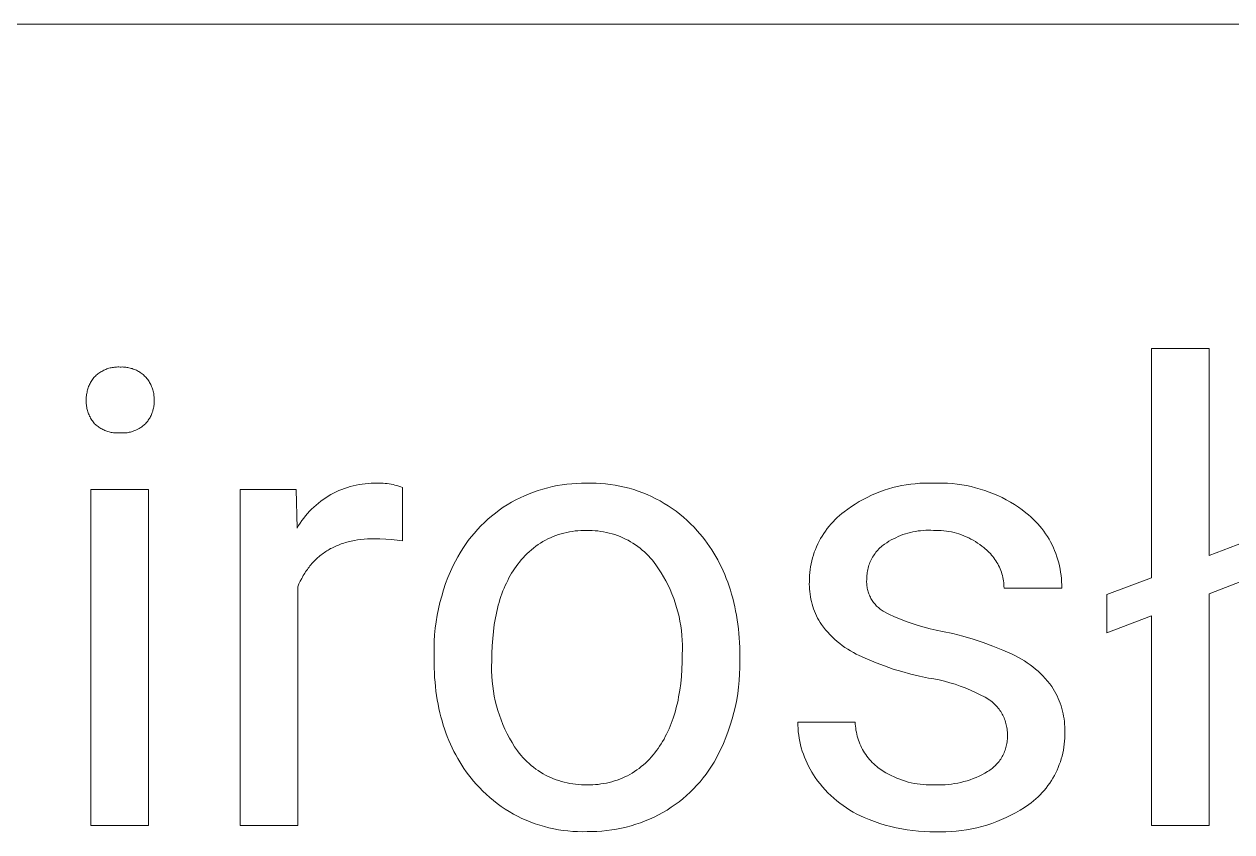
# Model space of a CAD drawing. Header units: millimetres. Extents: x -1421 to 3505, y -683 to 2759.
# Drawn here: x 2232.1 to 2356.7, y -215.5 to -132.1 of the extents above; entities that cross this region are included whole.
import ezdxf

# ---------------------------------------------------------------- set-up
doc = ezdxf.new("R2010")
doc.units = ezdxf.units.MM
doc.header["$MEASUREMENT"] = 0
doc.layers.add('Domyślny', color=7, linetype='Continuous', true_color=0x000000)

msp = doc.modelspace()

# ---------------------------------------------------------------- linework, layer by layer
at = {"layer": 'Domyślny', "color": 18, "lineweight": 15, "true_color": 0x000000}
for p, q in [((3500.45, -132.12), (1643.61, -132.12)), ((2348.39, -189.23), (2348.39, -165.58)), ((2348.39, -165.58), (2354.35, -165.58)), ((2354.35, -165.58), (2354.35, -186.95)), ((2239.59, -168.27), (2239.68, -168.19)), ((2239.68, -168.19), (2239.78, -168.12)), ((2239.78, -168.12), (2239.87, -168.06)), ((2239.87, -168.06), (2239.97, -168)), ((2239.97, -168), (2240.07, -167.94)), ((2240.07, -167.94), (2240.17, -167.88)), ((2240.17, -167.88), (2240.27, -167.83)), ((2240.27, -167.83), (2240.38, -167.78)), ((2240.38, -167.78), (2240.49, -167.74)), ((2240.49, -167.74), (2240.59, -167.69)), ((2240.59, -167.69), (2240.7, -167.66)), ((2240.7, -167.66), (2240.81, -167.62)), ((2240.81, -167.62), (2240.93, -167.59)), ((2240.93, -167.59), (2241.04, -167.57)), ((2241.04, -167.57), (2241.15, -167.54)), ((2241.15, -167.54), (2241.27, -167.53)), ((2241.27, -167.53), (2241.38, -167.51)), ((2241.38, -167.51), (2241.5, -167.5)), ((2241.5, -167.5), (2241.61, -167.5)), ((2241.61, -167.5), (2241.73, -167.49)), ((2241.73, -167.49), (2241.85, -167.49)), ((2241.85, -167.49), (2241.96, -167.5)), ((2241.96, -167.5), (2242.08, -167.5)), ((2242.08, -167.5), (2242.19, -167.49)), ((2242.19, -167.49), (2242.31, -167.5)), ((2242.31, -167.5), (2242.42, -167.5)), ((2242.42, -167.5), (2242.54, -167.51)), ((2242.54, -167.51), (2242.65, -167.53)), ((2242.65, -167.53), (2242.77, -167.55)), ((2242.77, -167.55), (2242.88, -167.57)), ((2242.88, -167.57), (2243, -167.6)), ((2243, -167.6), (2243.11, -167.63)), ((2243.11, -167.63), (2243.22, -167.66)), ((2243.22, -167.66), (2243.33, -167.7)), ((2243.33, -167.7), (2243.44, -167.74)), ((2243.44, -167.74), (2243.54, -167.78)), ((2243.54, -167.78), (2243.65, -167.83)), ((2243.65, -167.83), (2243.75, -167.88)), ((2243.75, -167.88), (2243.85, -167.94)), ((2243.85, -167.94), (2243.95, -168)), ((2243.95, -168), (2244.05, -168.06)), ((2244.05, -168.06), (2244.15, -168.13)), ((2244.15, -168.13), (2244.24, -168.19)), ((2244.24, -168.19), (2244.33, -168.27)), ((2238.72, -169.52), (2238.76, -169.41)), ((2238.76, -169.41), (2238.81, -169.3)), ((2238.81, -169.3), (2238.87, -169.19)), ((2238.87, -169.19), (2238.92, -169.09)), ((2238.92, -169.09), (2238.98, -168.99)), ((2238.98, -168.99), (2239.05, -168.88)), ((2239.05, -168.88), (2239.12, -168.78)), ((2239.12, -168.78), (2239.19, -168.69)), ((2239.19, -168.69), (2239.26, -168.59)), ((2239.26, -168.59), (2239.34, -168.5)), ((2239.34, -168.5), (2239.42, -168.42)), ((2239.42, -168.42), (2239.5, -168.34)), ((2239.5, -168.34), (2239.59, -168.27)), ((2244.33, -168.27), (2244.42, -168.34)), ((2244.42, -168.34), (2244.5, -168.42)), ((2244.5, -168.42), (2244.59, -168.5)), ((2244.59, -168.5), (2244.66, -168.59)), ((2244.66, -168.59), (2244.74, -168.69)), ((2244.74, -168.69), (2244.81, -168.78)), ((2244.81, -168.78), (2244.88, -168.88)), ((2244.88, -168.88), (2244.95, -168.98)), ((2244.95, -168.98), (2245.01, -169.08)), ((2245.01, -169.08), (2245.07, -169.19)), ((2245.07, -169.19), (2245.12, -169.3)), ((2245.12, -169.3), (2245.18, -169.41)), ((2245.18, -169.41), (2245.22, -169.52)), ((2238.47, -170.69), (2238.48, -170.57)), ((2238.47, -170.81), (2238.47, -170.69)), ((2238.48, -170.57), (2238.49, -170.45)), ((2238.49, -170.45), (2238.5, -170.33)), ((2238.5, -170.33), (2238.52, -170.21)), ((2238.52, -170.21), (2238.55, -170.09)), ((2238.55, -170.09), (2238.57, -169.98)), ((2238.57, -169.98), (2238.6, -169.86)), ((2238.6, -169.86), (2238.64, -169.75)), ((2238.64, -169.75), (2238.68, -169.63)), ((2238.68, -169.63), (2238.72, -169.52)), ((2245.22, -169.52), (2245.27, -169.63)), ((2245.27, -169.63), (2245.31, -169.74)), ((2245.31, -169.74), (2245.34, -169.86)), ((2245.34, -169.86), (2245.38, -169.97)), ((2245.38, -169.97), (2245.4, -170.09)), ((2245.4, -170.09), (2245.43, -170.21)), ((2245.43, -170.21), (2245.45, -170.33)), ((2245.45, -170.33), (2245.46, -170.45)), ((2245.46, -170.45), (2245.48, -170.57)), ((2245.48, -170.57), (2245.48, -170.69)), ((2245.48, -170.69), (2245.49, -170.81)), ((2238.47, -170.93), (2238.47, -170.81)), ((2238.47, -171.05), (2238.47, -170.93)), ((2238.47, -171.17), (2238.47, -171.05)), ((2238.47, -171.29), (2238.47, -171.17)), ((2238.49, -171.4), (2238.47, -171.29)), ((2238.5, -171.52), (2238.49, -171.4)), ((2238.52, -171.64), (2238.5, -171.52)), ((2238.54, -171.76), (2238.52, -171.64)), ((2238.57, -171.87), (2238.54, -171.76)), ((2238.6, -171.99), (2238.57, -171.87)), ((2245.36, -171.95), (2245.33, -172.06)), ((2245.39, -171.84), (2245.36, -171.95)), ((2245.42, -171.73), (2245.39, -171.84)), ((2245.44, -171.61), (2245.42, -171.73)), ((2245.46, -171.5), (2245.44, -171.61)), ((2245.47, -171.39), (2245.46, -171.5)), ((2245.48, -171.27), (2245.47, -171.39)), ((2245.49, -171.16), (2245.48, -171.27)), ((2245.49, -170.81), (2245.49, -170.93)), ((2245.49, -170.93), (2245.49, -171.04)), ((2245.49, -171.04), (2245.49, -171.16)), ((2238.63, -172.1), (2238.6, -171.99)), ((2238.67, -172.22), (2238.63, -172.1)), ((2238.71, -172.33), (2238.67, -172.22)), ((2238.76, -172.44), (2238.71, -172.33)), ((2238.81, -172.55), (2238.76, -172.44)), ((2238.86, -172.65), (2238.81, -172.55)), ((2238.92, -172.76), (2238.86, -172.65)), ((2238.98, -172.86), (2238.92, -172.76)), ((2239.05, -172.96), (2238.98, -172.86)), ((2239.11, -173.06), (2239.05, -172.96)), ((2239.19, -173.16), (2239.11, -173.06)), ((2239.26, -173.25), (2239.19, -173.16)), ((2244.74, -173.17), (2244.66, -173.25)), ((2244.81, -173.07), (2244.74, -173.17)), ((2244.87, -172.98), (2244.81, -173.07)), ((2244.94, -172.89), (2244.87, -172.98)), ((2245, -172.79), (2244.94, -172.89)), ((2245.06, -172.69), (2245, -172.79)), ((2245.11, -172.59), (2245.06, -172.69)), ((2245.16, -172.49), (2245.11, -172.59)), ((2245.21, -172.38), (2245.16, -172.49)), ((2245.25, -172.28), (2245.21, -172.38)), ((2245.29, -172.17), (2245.25, -172.28)), ((2245.33, -172.06), (2245.29, -172.17)), ((2239.34, -173.34), (2239.26, -173.25)), ((2239.42, -173.42), (2239.34, -173.34)), ((2239.51, -173.49), (2239.42, -173.42)), ((2239.6, -173.57), (2239.51, -173.49)), ((2239.69, -173.64), (2239.6, -173.57)), ((2239.78, -173.7), (2239.69, -173.64)), ((2239.88, -173.77), (2239.78, -173.7)), ((2239.98, -173.83), (2239.88, -173.77)), ((2240.08, -173.88), (2239.98, -173.83)), ((2240.18, -173.94), (2240.08, -173.88)), ((2240.28, -173.99), (2240.18, -173.94)), ((2240.39, -174.03), (2240.28, -173.99)), ((2240.49, -174.08), (2240.39, -174.03)), ((2240.6, -174.12), (2240.49, -174.08)), ((2240.71, -174.15), (2240.6, -174.12)), ((2240.82, -174.18), (2240.71, -174.15)), ((2240.93, -174.21), (2240.82, -174.18)), ((2241.05, -174.24), (2240.93, -174.21)), ((2241.16, -174.26), (2241.05, -174.24)), ((2241.27, -174.27), (2241.16, -174.26)), ((2241.39, -174.29), (2241.27, -174.27)), ((2241.5, -174.29), (2241.39, -174.29)), ((2241.62, -174.3), (2241.5, -174.29)), ((2241.73, -174.3), (2241.62, -174.3)), ((2241.85, -174.3), (2241.73, -174.3)), ((2241.96, -174.29), (2241.85, -174.3)), ((2242.08, -174.3), (2241.96, -174.29)), ((2242.2, -174.3), (2242.08, -174.3)), ((2242.32, -174.3), (2242.2, -174.3)), ((2242.44, -174.29), (2242.32, -174.3)), ((2242.56, -174.28), (2242.44, -174.29)), ((2242.68, -174.27), (2242.56, -174.28)), ((2242.8, -174.25), (2242.68, -174.27)), ((2242.91, -174.23), (2242.8, -174.25)), ((2243.03, -174.2), (2242.91, -174.23)), ((2243.15, -174.17), (2243.03, -174.2)), ((2243.26, -174.13), (2243.15, -174.17)), ((2243.37, -174.09), (2243.26, -174.13)), ((2243.49, -174.05), (2243.37, -174.09)), ((2243.6, -174), (2243.49, -174.05)), ((2243.71, -173.95), (2243.6, -174)), ((2243.81, -173.9), (2243.71, -173.95)), ((2243.92, -173.84), (2243.81, -173.9)), ((2244.02, -173.78), (2243.92, -173.84)), ((2244.12, -173.72), (2244.02, -173.78)), ((2244.22, -173.65), (2244.12, -173.72)), ((2244.31, -173.57), (2244.22, -173.65)), ((2244.41, -173.5), (2244.31, -173.57)), ((2244.5, -173.42), (2244.41, -173.5)), ((2244.59, -173.34), (2244.5, -173.42)), ((2244.66, -173.25), (2244.59, -173.34)), ((2238.96, -214.79), (2238.96, -180.13)), ((2238.96, -180.13), (2244.88, -180.13)), ((2244.88, -180.13), (2244.88, -214.79)), ((2254.37, -214.79), (2254.37, -180.13)), ((2254.37, -180.13), (2260.13, -180.13)), ((2260.13, -180.13), (2260.22, -184.13)), ((2263.45, -180.82), (2263.71, -180.66)), ((2263.71, -180.66), (2263.99, -180.52)), ((2263.99, -180.52), (2264.27, -180.38)), ((2264.27, -180.38), (2264.55, -180.25)), ((2264.55, -180.25), (2264.84, -180.13)), ((2264.84, -180.13), (2265.13, -180.02)), ((2265.13, -180.02), (2265.42, -179.92)), ((2265.42, -179.92), (2265.72, -179.83)), ((2265.72, -179.83), (2266.02, -179.75)), ((2266.02, -179.75), (2266.33, -179.68)), ((2266.33, -179.68), (2266.63, -179.62)), ((2266.63, -179.62), (2266.94, -179.57)), ((2266.94, -179.57), (2267.25, -179.54)), ((2267.25, -179.54), (2267.56, -179.51)), ((2267.56, -179.51), (2267.87, -179.49)), ((2267.87, -179.49), (2268.18, -179.49)), ((2268.18, -179.49), (2268.49, -179.49)), ((2268.49, -179.49), (2268.7, -179.48)), ((2268.7, -179.48), (2268.9, -179.48)), ((2268.9, -179.48), (2269.11, -179.49)), ((2269.11, -179.49), (2269.32, -179.5)), ((2269.32, -179.5), (2269.52, -179.52)), ((2269.52, -179.52), (2269.73, -179.55)), ((2269.73, -179.55), (2269.93, -179.58)), ((2269.93, -179.58), (2270.13, -179.63)), ((2270.13, -179.63), (2270.33, -179.67)), ((2270.33, -179.67), (2270.53, -179.73)), ((2270.53, -179.73), (2270.73, -179.79)), ((2270.73, -179.79), (2270.92, -179.86)), ((2270.92, -179.86), (2271.12, -179.93)), ((2271.12, -179.93), (2271.12, -185.44)), ((2283.71, -180.77), (2284.17, -180.57)), ((2284.17, -180.57), (2284.64, -180.39)), ((2284.64, -180.39), (2285.12, -180.23)), ((2285.12, -180.23), (2285.6, -180.08)), ((2285.6, -180.08), (2286.09, -179.95)), ((2286.09, -179.95), (2286.58, -179.83)), ((2286.58, -179.83), (2287.08, -179.73)), ((2287.08, -179.73), (2287.57, -179.65)), ((2287.57, -179.65), (2288.07, -179.59)), ((2288.07, -179.59), (2288.58, -179.54)), ((2288.58, -179.54), (2289.08, -179.5)), ((2289.08, -179.5), (2289.58, -179.49)), ((2289.58, -179.49), (2290.09, -179.49)), ((2290.09, -179.49), (2290.58, -179.48)), ((2290.58, -179.48), (2291.08, -179.49)), ((2291.08, -179.49), (2291.57, -179.51)), ((2291.57, -179.51), (2292.06, -179.55)), ((2292.06, -179.55), (2292.55, -179.61)), ((2292.55, -179.61), (2293.04, -179.68)), ((2293.04, -179.68), (2293.53, -179.77)), ((2293.53, -179.77), (2294.01, -179.88)), ((2294.01, -179.88), (2294.49, -180)), ((2294.49, -180), (2294.96, -180.14)), ((2294.96, -180.14), (2295.43, -180.3)), ((2295.43, -180.3), (2295.9, -180.47)), ((2295.9, -180.47), (2296.35, -180.66)), ((2296.35, -180.66), (2296.8, -180.86)), ((2319.49, -180.73), (2319.92, -180.55)), ((2319.92, -180.55), (2320.36, -180.37)), ((2320.36, -180.37), (2320.8, -180.21)), ((2320.8, -180.21), (2321.25, -180.07)), ((2321.25, -180.07), (2321.7, -179.94)), ((2321.7, -179.94), (2322.16, -179.83)), ((2322.16, -179.83), (2322.62, -179.73)), ((2322.62, -179.73), (2323.08, -179.65)), ((2323.08, -179.65), (2323.55, -179.58)), ((2323.55, -179.58), (2324.02, -179.53)), ((2324.02, -179.53), (2324.49, -179.49)), ((2324.49, -179.49), (2324.96, -179.48)), ((2324.96, -179.48), (2325.43, -179.47)), ((2325.43, -179.47), (2325.9, -179.48)), ((2325.9, -179.48), (2326.38, -179.47)), ((2326.38, -179.47), (2326.87, -179.47)), ((2326.87, -179.47), (2327.36, -179.49)), ((2327.36, -179.49), (2327.84, -179.52)), ((2327.84, -179.52), (2328.33, -179.58)), ((2328.33, -179.58), (2328.81, -179.64)), ((2328.81, -179.64), (2329.29, -179.73)), ((2329.29, -179.73), (2329.77, -179.83)), ((2329.77, -179.83), (2330.24, -179.95)), ((2330.24, -179.95), (2330.71, -180.08)), ((2330.71, -180.08), (2331.18, -180.23)), ((2331.18, -180.23), (2331.63, -180.39)), ((2331.63, -180.39), (2332.09, -180.57)), ((2332.09, -180.57), (2332.53, -180.76)), ((2261.73, -182.16), (2261.96, -181.94)), ((2261.96, -181.94), (2262.19, -181.74)), ((2262.19, -181.74), (2262.43, -181.54)), ((2262.43, -181.54), (2262.67, -181.34)), ((2262.67, -181.34), (2262.92, -181.16)), ((2262.92, -181.16), (2263.18, -180.99)), ((2263.18, -180.99), (2263.45, -180.82)), ((2281.5, -181.97), (2281.92, -181.7)), ((2281.92, -181.7), (2282.35, -181.45)), ((2282.35, -181.45), (2282.8, -181.21)), ((2282.8, -181.21), (2283.25, -180.98)), ((2283.25, -180.98), (2283.71, -180.77)), ((2296.8, -180.86), (2297.25, -181.08)), ((2297.25, -181.08), (2297.68, -181.31)), ((2297.68, -181.31), (2298.11, -181.56)), ((2298.11, -181.56), (2298.53, -181.82)), ((2298.53, -181.82), (2298.94, -182.1)), ((2317.05, -182.15), (2317.44, -181.88)), ((2317.44, -181.88), (2317.83, -181.63)), ((2317.83, -181.63), (2318.24, -181.38)), ((2318.24, -181.38), (2318.65, -181.15)), ((2318.65, -181.15), (2319.06, -180.94)), ((2319.06, -180.94), (2319.49, -180.73)), ((2332.53, -180.76), (2332.97, -180.97)), ((2332.97, -180.97), (2333.41, -181.2)), ((2333.41, -181.2), (2333.83, -181.44)), ((2333.83, -181.44), (2334.25, -181.69)), ((2334.25, -181.69), (2334.66, -181.96)), ((2260.73, -183.34), (2260.91, -183.09)), ((2260.91, -183.09), (2261.11, -182.85)), ((2261.11, -182.85), (2261.31, -182.61)), ((2261.31, -182.61), (2261.52, -182.38)), ((2261.52, -182.38), (2261.73, -182.16)), ((2279.92, -183.2), (2280.3, -182.87)), ((2280.3, -182.87), (2280.69, -182.56)), ((2280.69, -182.56), (2281.09, -182.26)), ((2281.09, -182.26), (2281.5, -181.97)), ((2298.94, -182.1), (2299.34, -182.38)), ((2299.34, -182.38), (2299.73, -182.69)), ((2299.73, -182.69), (2300.11, -183)), ((2300.11, -183), (2300.48, -183.33)), ((2315.74, -183.24), (2315.97, -183.03)), ((2315.97, -183.03), (2316.2, -182.82)), ((2316.2, -182.82), (2316.43, -182.62)), ((2316.43, -182.62), (2316.68, -182.44)), ((2316.68, -182.44), (2317.05, -182.15)), ((2334.66, -181.96), (2335.05, -182.24)), ((2335.05, -182.24), (2335.44, -182.53)), ((2335.44, -182.53), (2335.7, -182.74)), ((2335.7, -182.74), (2335.95, -182.96)), ((2335.95, -182.96), (2336.19, -183.18)), ((2336.19, -183.18), (2336.42, -183.42)), ((2260.22, -184.13), (2260.38, -183.86)), ((2260.38, -183.86), (2260.55, -183.6)), ((2260.55, -183.6), (2260.73, -183.34)), ((2278.52, -184.62), (2278.85, -184.25)), ((2278.85, -184.25), (2279.19, -183.89)), ((2279.19, -183.89), (2279.55, -183.54)), ((2279.55, -183.54), (2279.92, -183.2)), ((2288.92, -184.41), (2288.62, -184.45)), ((2289.21, -184.38), (2288.92, -184.41)), ((2289.5, -184.36), (2289.21, -184.38)), ((2289.79, -184.36), (2289.5, -184.36)), ((2290.09, -184.36), (2289.79, -184.36)), ((2290.38, -184.36), (2290.09, -184.36)), ((2290.68, -184.36), (2290.38, -184.36)), ((2290.98, -184.38), (2290.68, -184.36)), ((2291.27, -184.41), (2290.98, -184.38)), ((2291.57, -184.45), (2291.27, -184.41)), ((2300.48, -183.33), (2300.84, -183.67)), ((2300.84, -183.67), (2301.19, -184.03)), ((2301.19, -184.03), (2301.52, -184.39)), ((2301.52, -184.39), (2301.79, -184.7)), ((2314.57, -184.67), (2314.74, -184.42)), ((2314.74, -184.42), (2314.93, -184.17)), ((2314.93, -184.17), (2315.12, -183.93)), ((2315.12, -183.93), (2315.32, -183.69)), ((2315.32, -183.69), (2315.53, -183.46)), ((2315.53, -183.46), (2315.74, -183.24)), ((2324.3, -184.41), (2324.03, -184.46)), ((2324.56, -184.38), (2324.3, -184.41)), ((2324.83, -184.36), (2324.56, -184.38)), ((2325.1, -184.34), (2324.83, -184.36)), ((2325.36, -184.34), (2325.1, -184.34)), ((2325.63, -184.34), (2325.36, -184.34)), ((2325.9, -184.35), (2325.63, -184.34)), ((2326.16, -184.35), (2325.9, -184.35)), ((2326.43, -184.35), (2326.16, -184.35)), ((2326.7, -184.37), (2326.43, -184.35)), ((2326.97, -184.39), (2326.7, -184.37)), ((2327.23, -184.42), (2326.97, -184.39)), ((2327.49, -184.46), (2327.23, -184.42)), ((2336.42, -183.42), (2336.65, -183.66)), ((2336.65, -183.66), (2336.87, -183.91)), ((2336.87, -183.91), (2337.08, -184.16)), ((2337.08, -184.16), (2337.27, -184.43)), ((2337.27, -184.43), (2337.47, -184.7)), ((2265.06, -185.65), (2264.92, -185.7)), ((2265.21, -185.61), (2265.06, -185.65)), ((2265.36, -185.56), (2265.21, -185.61)), ((2265.51, -185.52), (2265.36, -185.56)), ((2265.67, -185.49), (2265.51, -185.52)), ((2265.82, -185.45), (2265.67, -185.49)), ((2266.14, -185.39), (2265.82, -185.45)), ((2266.47, -185.34), (2266.14, -185.39)), ((2266.8, -185.29), (2266.47, -185.34)), ((2267.14, -185.26), (2266.8, -185.29)), ((2267.48, -185.23), (2267.14, -185.26)), ((2267.84, -185.22), (2267.48, -185.23)), ((2268.2, -185.21), (2267.84, -185.22)), ((2268.78, -185.22), (2268.2, -185.21)), ((2269.37, -185.25), (2268.78, -185.22)), ((2269.95, -185.29), (2269.37, -185.25)), ((2270.54, -185.36), (2269.95, -185.29)), ((2271.12, -185.44), (2270.54, -185.36)), ((2277.6, -185.81), (2277.89, -185.4)), ((2277.89, -185.4), (2278.2, -185.01)), ((2278.2, -185.01), (2278.52, -184.62)), ((2285.35, -185.66), (2285.1, -185.82)), ((2285.6, -185.51), (2285.35, -185.66)), ((2285.85, -185.37), (2285.6, -185.51)), ((2286.11, -185.23), (2285.85, -185.37)), ((2286.38, -185.11), (2286.11, -185.23)), ((2286.65, -184.99), (2286.38, -185.11)), ((2286.92, -184.88), (2286.65, -184.99)), ((2287.2, -184.79), (2286.92, -184.88)), ((2287.48, -184.7), (2287.2, -184.79)), ((2287.76, -184.62), (2287.48, -184.7)), ((2288.05, -184.55), (2287.76, -184.62)), ((2288.34, -184.5), (2288.05, -184.55)), ((2288.62, -184.45), (2288.34, -184.5)), ((2291.86, -184.49), (2291.57, -184.45)), ((2292.15, -184.55), (2291.86, -184.49)), ((2292.44, -184.62), (2292.15, -184.55)), ((2292.73, -184.7), (2292.44, -184.62)), ((2293.01, -184.79), (2292.73, -184.7)), ((2293.29, -184.89), (2293.01, -184.79)), ((2293.57, -184.99), (2293.29, -184.89)), ((2293.84, -185.11), (2293.57, -184.99)), ((2294.11, -185.24), (2293.84, -185.11)), ((2294.38, -185.37), (2294.11, -185.24)), ((2294.64, -185.52), (2294.38, -185.37)), ((2294.89, -185.67), (2294.64, -185.52)), ((2295.14, -185.84), (2294.89, -185.67)), ((2301.79, -184.7), (2302.05, -185.02)), ((2302.05, -185.02), (2302.3, -185.34)), ((2302.3, -185.34), (2302.55, -185.67)), ((2302.55, -185.67), (2302.78, -186)), ((2313.96, -185.75), (2314.1, -185.47)), ((2314.1, -185.47), (2314.24, -185.2)), ((2314.24, -185.2), (2314.4, -184.93)), ((2314.4, -184.93), (2314.57, -184.67)), ((2321.07, -185.62), (2320.84, -185.76)), ((2321.29, -185.47), (2321.07, -185.62)), ((2321.52, -185.34), (2321.29, -185.47)), ((2321.76, -185.22), (2321.52, -185.34)), ((2322, -185.1), (2321.76, -185.22)), ((2322.24, -184.99), (2322, -185.1)), ((2322.49, -184.89), (2322.24, -184.99)), ((2322.74, -184.79), (2322.49, -184.89)), ((2323, -184.71), (2322.74, -184.79)), ((2323.25, -184.63), (2323, -184.71)), ((2323.51, -184.56), (2323.25, -184.63)), ((2323.77, -184.51), (2323.51, -184.56)), ((2324.03, -184.46), (2323.77, -184.51)), ((2327.76, -184.51), (2327.49, -184.46)), ((2328.02, -184.57), (2327.76, -184.51)), ((2328.28, -184.64), (2328.02, -184.57)), ((2328.53, -184.72), (2328.28, -184.64)), ((2328.79, -184.81), (2328.53, -184.72)), ((2329.04, -184.9), (2328.79, -184.81)), ((2329.28, -185), (2329.04, -184.9)), ((2329.53, -185.12), (2329.28, -185)), ((2329.76, -185.24), (2329.53, -185.12)), ((2330, -185.37), (2329.76, -185.24)), ((2330.23, -185.5), (2330, -185.37)), ((2330.45, -185.65), (2330.23, -185.5)), ((2330.67, -185.8), (2330.45, -185.65)), ((2337.47, -184.7), (2337.65, -184.97)), ((2337.65, -184.97), (2337.82, -185.26)), ((2337.82, -185.26), (2337.98, -185.54)), ((2337.98, -185.54), (2338.13, -185.84)), ((2354.35, -186.95), (2359.42, -185)), ((2262.71, -186.87), (2262.59, -186.97)), ((2262.82, -186.79), (2262.71, -186.87)), ((2262.94, -186.7), (2262.82, -186.79)), ((2263.06, -186.62), (2262.94, -186.7)), ((2263.18, -186.54), (2263.06, -186.62)), ((2263.3, -186.46), (2263.18, -186.54)), ((2263.43, -186.38), (2263.3, -186.46)), ((2263.55, -186.31), (2263.43, -186.38)), ((2263.68, -186.23), (2263.55, -186.31)), ((2263.81, -186.17), (2263.68, -186.23)), ((2263.94, -186.1), (2263.81, -186.17)), ((2264.08, -186.03), (2263.94, -186.1)), ((2264.21, -185.97), (2264.08, -186.03)), ((2264.35, -185.91), (2264.21, -185.97)), ((2264.49, -185.86), (2264.35, -185.91)), ((2264.63, -185.8), (2264.49, -185.86)), ((2264.77, -185.75), (2264.63, -185.8)), ((2264.92, -185.7), (2264.77, -185.75)), ((2276.8, -187.08), (2277.05, -186.65)), ((2277.05, -186.65), (2277.32, -186.22)), ((2277.32, -186.22), (2277.6, -185.81)), ((2283.96, -186.75), (2283.76, -186.95)), ((2284.18, -186.55), (2283.96, -186.75)), ((2284.4, -186.35), (2284.18, -186.55)), ((2284.63, -186.17), (2284.4, -186.35)), ((2284.86, -185.99), (2284.63, -186.17)), ((2285.1, -185.82), (2284.86, -185.99)), ((2295.38, -186.01), (2295.14, -185.84)), ((2295.62, -186.19), (2295.38, -186.01)), ((2295.85, -186.38), (2295.62, -186.19)), ((2296.07, -186.57), (2295.85, -186.38)), ((2296.29, -186.78), (2296.07, -186.57)), ((2296.5, -186.99), (2296.29, -186.78)), ((2302.78, -186), (2303.01, -186.34)), ((2303.01, -186.34), (2303.23, -186.69)), ((2303.23, -186.69), (2303.44, -187.04)), ((2313.42, -187.19), (2313.51, -186.9)), ((2313.51, -186.9), (2313.6, -186.6)), ((2313.6, -186.6), (2313.71, -186.31)), ((2313.71, -186.31), (2313.83, -186.03)), ((2313.83, -186.03), (2313.96, -185.75)), ((2319.78, -186.86), (2319.7, -186.98)), ((2319.87, -186.73), (2319.78, -186.86)), ((2319.96, -186.61), (2319.87, -186.73)), ((2320.06, -186.49), (2319.96, -186.61)), ((2320.16, -186.38), (2320.06, -186.49)), ((2320.27, -186.26), (2320.16, -186.38)), ((2320.37, -186.16), (2320.27, -186.26)), ((2320.49, -186.05), (2320.37, -186.16)), ((2320.6, -185.95), (2320.49, -186.05)), ((2320.72, -185.86), (2320.6, -185.95)), ((2320.84, -185.76), (2320.72, -185.86)), ((2330.89, -185.96), (2330.67, -185.8)), ((2331.1, -186.13), (2330.89, -185.96)), ((2331.24, -186.24), (2331.1, -186.13)), ((2331.38, -186.36), (2331.24, -186.24)), ((2331.52, -186.49), (2331.38, -186.36)), ((2331.65, -186.62), (2331.52, -186.49)), ((2331.78, -186.75), (2331.65, -186.62)), ((2331.9, -186.89), (2331.78, -186.75)), ((2332.02, -187.04), (2331.9, -186.89)), ((2338.13, -185.84), (2338.27, -186.14)), ((2338.27, -186.14), (2338.4, -186.44)), ((2338.4, -186.44), (2338.53, -186.75)), ((2338.53, -186.75), (2338.64, -187.06)), ((2261.47, -188.13), (2261.38, -188.25)), ((2261.56, -188.01), (2261.47, -188.13)), ((2261.65, -187.89), (2261.56, -188.01)), ((2261.75, -187.78), (2261.65, -187.89)), ((2261.85, -187.67), (2261.75, -187.78)), ((2261.95, -187.56), (2261.85, -187.67)), ((2262.05, -187.46), (2261.95, -187.56)), ((2262.16, -187.35), (2262.05, -187.46)), ((2262.26, -187.25), (2262.16, -187.35)), ((2262.37, -187.16), (2262.26, -187.25)), ((2262.48, -187.06), (2262.37, -187.16)), ((2262.59, -186.97), (2262.48, -187.06)), ((2276.06, -188.58), (2276.34, -187.97)), ((2276.34, -187.97), (2276.56, -187.52)), ((2276.56, -187.52), (2276.8, -187.08)), ((2282.84, -188.07), (2282.68, -188.3)), ((2283, -187.85), (2282.84, -188.07)), ((2283.18, -187.62), (2283, -187.85)), ((2283.36, -187.39), (2283.18, -187.62)), ((2283.56, -187.17), (2283.36, -187.39)), ((2283.76, -186.95), (2283.56, -187.17)), ((2296.7, -187.21), (2296.5, -186.99)), ((2296.89, -187.43), (2296.7, -187.21)), ((2297.08, -187.66), (2296.89, -187.43)), ((2297.26, -187.9), (2297.08, -187.66)), ((2297.53, -188.31), (2297.26, -187.9)), ((2303.44, -187.04), (2303.64, -187.4)), ((2303.64, -187.4), (2303.83, -187.77)), ((2303.83, -187.77), (2304.02, -188.14)), ((2304.02, -188.14), (2304.19, -188.52)), ((2313.17, -188.4), (2313.21, -188.1)), ((2313.21, -188.1), (2313.27, -187.79)), ((2313.27, -187.79), (2313.34, -187.49)), ((2313.34, -187.49), (2313.42, -187.19)), ((2319.19, -188.09), (2319.15, -188.24)), ((2319.24, -187.95), (2319.19, -188.09)), ((2319.29, -187.8), (2319.24, -187.95)), ((2319.34, -187.66), (2319.29, -187.8)), ((2319.4, -187.52), (2319.34, -187.66)), ((2319.47, -187.38), (2319.4, -187.52)), ((2319.54, -187.25), (2319.47, -187.38)), ((2319.62, -187.11), (2319.54, -187.25)), ((2319.7, -186.98), (2319.62, -187.11)), ((2332.13, -187.19), (2332.02, -187.04)), ((2332.24, -187.34), (2332.13, -187.19)), ((2332.34, -187.49), (2332.24, -187.34)), ((2332.44, -187.65), (2332.34, -187.49)), ((2332.53, -187.81), (2332.44, -187.65)), ((2332.62, -187.98), (2332.53, -187.81)), ((2332.7, -188.15), (2332.62, -187.98)), ((2332.77, -188.32), (2332.7, -188.15)), ((2338.64, -187.06), (2338.74, -187.37)), ((2338.74, -187.37), (2338.82, -187.69)), ((2338.82, -187.69), (2338.9, -188.01)), ((2338.9, -188.01), (2338.97, -188.34)), ((2260.71, -189.3), (2260.56, -189.58)), ((2260.79, -189.16), (2260.71, -189.3)), ((2260.87, -189.02), (2260.79, -189.16)), ((2260.95, -188.88), (2260.87, -189.02)), ((2261.03, -188.75), (2260.95, -188.88)), ((2261.11, -188.62), (2261.03, -188.75)), ((2261.2, -188.49), (2261.11, -188.62)), ((2261.29, -188.37), (2261.2, -188.49)), ((2261.38, -188.25), (2261.29, -188.37)), ((2275.56, -189.84), (2275.8, -189.21)), ((2275.8, -189.21), (2276.06, -188.58)), ((2282.09, -189.26), (2281.96, -189.52)), ((2282.23, -189.01), (2282.09, -189.26)), ((2282.37, -188.77), (2282.23, -189.01)), ((2282.52, -188.53), (2282.37, -188.77)), ((2282.68, -188.3), (2282.52, -188.53)), ((2297.8, -188.72), (2297.53, -188.31)), ((2298.05, -189.14), (2297.8, -188.72)), ((2298.29, -189.57), (2298.05, -189.14)), ((2304.19, -188.52), (2304.36, -188.91)), ((2304.36, -188.91), (2304.52, -189.3)), ((2304.52, -189.3), (2304.67, -189.7)), ((2313.09, -189.33), (2313.11, -189.02)), ((2313.09, -189.64), (2313.09, -189.33)), ((2313.11, -189.02), (2313.13, -188.71)), ((2313.13, -188.71), (2313.17, -188.4)), ((2319.02, -189), (2319.01, -189.15)), ((2319.01, -189.15), (2319.01, -189.3)), ((2319.01, -189.3), (2319.01, -189.46)), ((2319.04, -188.84), (2319.02, -189)), ((2319.06, -188.69), (2319.04, -188.84)), ((2319.08, -188.54), (2319.06, -188.69)), ((2319.11, -188.39), (2319.08, -188.54)), ((2319.15, -188.24), (2319.11, -188.39)), ((2332.84, -188.49), (2332.77, -188.32)), ((2332.9, -188.66), (2332.84, -188.49)), ((2332.96, -188.84), (2332.9, -188.66)), ((2333.01, -189.02), (2332.96, -188.84)), ((2333.05, -189.2), (2333.01, -189.02)), ((2333.09, -189.38), (2333.05, -189.2)), ((2333.12, -189.57), (2333.09, -189.38)), ((2338.97, -188.34), (2339.02, -188.66)), ((2339.02, -188.66), (2339.07, -188.99)), ((2339.07, -188.99), (2339.1, -189.32)), ((2339.1, -189.32), (2339.12, -189.65)), ((2343.77, -190.98), (2348.39, -189.23)), ((2359.42, -188.93), (2354.35, -190.89)), ((2260.42, -189.88), (2260.29, -190.18)), ((2260.29, -190.18), (2260.29, -214.79)), ((2260.56, -189.58), (2260.42, -189.88)), ((2275.15, -191.13), (2275.35, -190.48)), ((2275.35, -190.48), (2275.56, -189.84)), ((2281.47, -190.6), (2281.36, -190.88)), ((2281.59, -190.32), (2281.47, -190.6)), ((2281.7, -190.05), (2281.59, -190.32)), ((2281.83, -189.78), (2281.7, -190.05)), ((2281.96, -189.52), (2281.83, -189.78)), ((2298.51, -190.01), (2298.29, -189.57)), ((2298.72, -190.45), (2298.51, -190.01)), ((2298.91, -190.9), (2298.72, -190.45)), ((2304.67, -189.7), (2304.81, -190.1)), ((2304.81, -190.1), (2304.95, -190.51)), ((2304.95, -190.51), (2305.07, -190.93)), ((2313.08, -189.9), (2313.09, -189.64)), ((2313.09, -190.16), (2313.08, -189.9)), ((2313.1, -190.41), (2313.09, -190.16)), ((2313.13, -190.67), (2313.1, -190.41)), ((2319.01, -189.46), (2319, -189.58)), ((2319, -189.58), (2319, -189.7)), ((2319, -189.7), (2319.01, -189.83)), ((2319.01, -189.83), (2319.02, -189.95)), ((2319.02, -189.95), (2319.03, -190.07)), ((2319.03, -190.07), (2319.05, -190.2)), ((2319.05, -190.2), (2319.07, -190.32)), ((2319.07, -190.32), (2319.09, -190.44)), ((2319.09, -190.44), (2319.12, -190.56)), ((2319.12, -190.56), (2319.16, -190.68)), ((2333.14, -189.75), (2333.12, -189.57)), ((2333.16, -189.94), (2333.14, -189.75)), ((2333.17, -190.12), (2333.16, -189.94)), ((2333.18, -190.31), (2333.17, -190.12)), ((2339.13, -190.31), (2333.18, -190.31)), ((2339.12, -189.65), (2339.13, -189.98)), ((2339.13, -189.98), (2339.13, -190.31)), ((2274.82, -192.44), (2274.97, -191.78)), ((2274.97, -191.78), (2275.15, -191.13)), ((2281.07, -191.78), (2280.99, -192.08)), ((2281.16, -191.47), (2281.07, -191.78)), ((2281.26, -191.18), (2281.16, -191.47)), ((2281.36, -190.88), (2281.26, -191.18)), ((2299.09, -191.36), (2298.91, -190.9)), ((2299.25, -191.82), (2299.09, -191.36)), ((2299.39, -192.29), (2299.25, -191.82)), ((2305.07, -190.93), (2305.19, -191.35)), ((2305.19, -191.35), (2305.3, -191.78)), ((2305.3, -191.78), (2305.39, -192.22)), ((2313.16, -190.93), (2313.13, -190.67)), ((2313.2, -191.19), (2313.16, -190.93)), ((2313.25, -191.44), (2313.2, -191.19)), ((2313.3, -191.69), (2313.25, -191.44)), ((2313.37, -191.95), (2313.3, -191.69)), ((2319.16, -190.68), (2319.19, -190.8)), ((2319.19, -190.8), (2319.24, -190.91)), ((2319.24, -190.91), (2319.28, -191.03)), ((2319.28, -191.03), (2319.33, -191.14)), ((2319.33, -191.14), (2319.39, -191.25)), ((2319.39, -191.25), (2319.44, -191.36)), ((2319.44, -191.36), (2319.51, -191.47)), ((2319.51, -191.47), (2319.57, -191.57)), ((2319.57, -191.57), (2319.64, -191.68)), ((2319.64, -191.68), (2319.71, -191.78)), ((2319.71, -191.78), (2319.79, -191.87)), ((2319.79, -191.87), (2319.87, -191.97)), ((2343.77, -194.92), (2343.77, -190.98)), ((2354.35, -190.89), (2354.35, -214.78)), ((2274.58, -193.77), (2274.69, -193.1)), ((2274.69, -193.1), (2274.82, -192.44)), ((2280.76, -193.05), (2280.69, -193.38)), ((2280.83, -192.72), (2280.76, -193.05)), ((2280.9, -192.4), (2280.83, -192.72)), ((2280.99, -192.08), (2280.9, -192.4)), ((2299.52, -192.76), (2299.39, -192.29)), ((2299.64, -193.24), (2299.52, -192.76)), ((2305.39, -192.22), (2305.48, -192.66)), ((2305.48, -192.66), (2305.57, -193.11)), ((2305.57, -193.11), (2305.64, -193.56)), ((2313.44, -192.19), (2313.37, -191.95)), ((2313.53, -192.44), (2313.44, -192.19)), ((2313.62, -192.68), (2313.53, -192.44)), ((2313.72, -192.92), (2313.62, -192.68)), ((2313.83, -193.16), (2313.72, -192.92)), ((2313.94, -193.39), (2313.83, -193.16)), ((2319.87, -191.97), (2319.95, -192.06)), ((2319.95, -192.06), (2320.03, -192.15)), ((2320.03, -192.15), (2320.12, -192.24)), ((2320.12, -192.24), (2320.22, -192.32)), ((2320.22, -192.32), (2320.31, -192.4)), ((2320.31, -192.4), (2320.41, -192.48)), ((2320.41, -192.48), (2320.51, -192.55)), ((2320.51, -192.55), (2320.61, -192.62)), ((2320.61, -192.62), (2320.71, -192.69)), ((2320.71, -192.69), (2321.29, -192.98)), ((2321.29, -192.98), (2321.88, -193.26)), ((2274.49, -194.44), (2274.58, -193.77)), ((2280.58, -194.07), (2280.48, -194.77)), ((2280.63, -193.72), (2280.58, -194.07)), ((2280.69, -193.38), (2280.63, -193.72)), ((2299.74, -193.72), (2299.64, -193.24)), ((2299.82, -194.2), (2299.74, -193.72)), ((2299.89, -194.69), (2299.82, -194.2)), ((2305.64, -193.56), (2305.7, -194.02)), ((2305.7, -194.02), (2305.76, -194.49)), ((2314.06, -193.62), (2313.94, -193.39)), ((2314.19, -193.85), (2314.06, -193.62)), ((2314.33, -194.06), (2314.19, -193.85)), ((2314.54, -194.33), (2314.33, -194.06)), ((2314.75, -194.6), (2314.54, -194.33)), ((2321.88, -193.26), (2322.48, -193.51)), ((2322.48, -193.51), (2323.08, -193.75)), ((2323.08, -193.75), (2323.69, -193.97)), ((2323.69, -193.97), (2324.31, -194.17)), ((2324.31, -194.17), (2324.93, -194.35)), ((2324.93, -194.35), (2325.56, -194.51)), ((2348.39, -193.17), (2343.77, -194.92)), ((2348.39, -214.78), (2348.39, -193.17)), ((2274.38, -195.79), (2274.42, -195.11)), ((2274.42, -195.11), (2274.49, -194.44)), ((2280.41, -195.5), (2280.35, -196.26)), ((2280.48, -194.77), (2280.41, -195.5)), ((2299.94, -195.18), (2299.89, -194.69)), ((2299.97, -195.67), (2299.94, -195.18)), ((2305.76, -194.49), (2305.81, -194.97)), ((2305.81, -194.97), (2305.85, -195.45)), ((2305.85, -195.45), (2305.88, -195.93)), ((2314.98, -194.85), (2314.75, -194.6)), ((2315.21, -195.1), (2314.98, -194.85)), ((2315.45, -195.34), (2315.21, -195.1)), ((2315.7, -195.58), (2315.45, -195.34)), ((2315.95, -195.8), (2315.7, -195.58)), ((2325.56, -194.51), (2326.19, -194.65)), ((2326.19, -194.65), (2326.83, -194.77)), ((2326.83, -194.77), (2327.89, -195)), ((2327.89, -195), (2328.94, -195.27)), ((2328.94, -195.27), (2329.98, -195.58)), ((2329.98, -195.58), (2331.01, -195.92)), ((2274.36, -196.46), (2274.38, -195.79)), ((2274.36, -197.14), (2274.36, -196.46)), ((2280.35, -196.26), (2280.32, -197.04)), ((2299.99, -196.16), (2299.97, -195.67)), ((2299.98, -197.14), (2299.99, -196.65)), ((2299.99, -196.65), (2299.99, -196.16)), ((2305.88, -195.93), (2305.9, -196.43)), ((2305.9, -196.43), (2305.92, -197.43)), ((2316.22, -196.02), (2315.95, -195.8)), ((2316.49, -196.22), (2316.22, -196.02)), ((2316.76, -196.42), (2316.49, -196.22)), ((2317.05, -196.61), (2316.76, -196.42)), ((2317.34, -196.79), (2317.05, -196.61)), ((2317.63, -196.96), (2317.34, -196.79)), ((2331.01, -195.92), (2332.03, -196.29)), ((2332.03, -196.29), (2333.04, -196.69)), ((2333.04, -196.69), (2334.03, -197.13)), ((2274.36, -197.55), (2274.36, -197.14)), ((2274.37, -198.55), (2274.36, -197.55)), ((2280.31, -197.84), (2280.29, -198.36)), ((2280.32, -197.04), (2280.31, -197.84)), ((2299.94, -198.69), (2299.97, -197.92)), ((2299.97, -197.92), (2299.98, -197.14)), ((2305.92, -197.43), (2305.92, -197.84)), ((2305.92, -197.84), (2305.92, -198.51)), ((2317.93, -197.11), (2317.63, -196.96)), ((2318.24, -197.26), (2317.93, -197.11)), ((2319.1, -197.65), (2318.24, -197.26)), ((2319.97, -198.01), (2319.1, -197.65)), ((2320.85, -198.34), (2319.97, -198.01)), ((2334.03, -197.13), (2334.35, -197.28)), ((2334.35, -197.28), (2334.67, -197.45)), ((2334.67, -197.45), (2334.98, -197.62)), ((2334.98, -197.62), (2335.28, -197.81)), ((2335.28, -197.81), (2335.57, -198)), ((2335.57, -198), (2335.86, -198.21)), ((2274.4, -199.04), (2274.37, -198.55)), ((2274.42, -199.52), (2274.4, -199.04)), ((2280.29, -198.36), (2280.3, -198.87)), ((2280.3, -198.87), (2280.31, -199.39)), ((2280.31, -199.39), (2280.35, -199.9)), ((2299.89, -199.43), (2299.94, -198.69)), ((2305.89, -199.18), (2305.85, -199.85)), ((2305.92, -198.51), (2305.89, -199.18)), ((2321.74, -198.65), (2320.85, -198.34)), ((2322.64, -198.92), (2321.74, -198.65)), ((2323.55, -199.17), (2322.64, -198.92)), ((2324.47, -199.39), (2323.55, -199.17)), ((2325.39, -199.58), (2324.47, -199.39)), ((2335.86, -198.21), (2336.14, -198.42)), ((2336.14, -198.42), (2336.42, -198.65)), ((2336.42, -198.65), (2336.69, -198.88)), ((2336.69, -198.88), (2336.94, -199.12)), ((2336.94, -199.12), (2337.19, -199.37)), ((2337.19, -199.37), (2337.43, -199.63)), ((2274.46, -200), (2274.42, -199.52)), ((2274.51, -200.47), (2274.46, -200)), ((2274.56, -200.93), (2274.51, -200.47)), ((2280.35, -199.9), (2280.41, -200.42)), ((2280.41, -200.42), (2280.48, -200.93)), ((2299.72, -200.84), (2299.81, -200.15)), ((2299.81, -200.15), (2299.89, -199.43)), ((2305.78, -200.52), (2305.7, -201.18)), ((2305.85, -199.85), (2305.78, -200.52)), ((2325.94, -199.67), (2325.39, -199.58)), ((2326.49, -199.78), (2325.94, -199.67)), ((2327.04, -199.91), (2326.49, -199.78)), ((2327.59, -200.06), (2327.04, -199.91)), ((2328.12, -200.23), (2327.59, -200.06)), ((2328.66, -200.41), (2328.12, -200.23)), ((2329.18, -200.61), (2328.66, -200.41)), ((2329.7, -200.82), (2329.18, -200.61)), ((2337.43, -199.63), (2337.67, -199.9)), ((2337.67, -199.9), (2337.89, -200.18)), ((2337.89, -200.18), (2338.1, -200.46)), ((2338.1, -200.46), (2338.25, -200.69)), ((2274.63, -201.39), (2274.56, -200.93)), ((2274.7, -201.84), (2274.63, -201.39)), ((2274.78, -202.29), (2274.7, -201.84)), ((2280.48, -200.93), (2280.57, -201.44)), ((2280.57, -201.44), (2280.68, -201.94)), ((2299.47, -202.17), (2299.54, -201.85)), ((2299.54, -201.85), (2299.6, -201.52)), ((2299.6, -201.52), (2299.66, -201.18)), ((2299.66, -201.18), (2299.72, -200.84)), ((2305.59, -201.84), (2305.46, -202.5)), ((2305.7, -201.18), (2305.59, -201.84)), ((2330.22, -201.06), (2329.7, -200.82)), ((2330.72, -201.31), (2330.22, -201.06)), ((2331.22, -201.57), (2330.72, -201.31)), ((2331.7, -201.86), (2331.22, -201.57)), ((2331.82, -201.95), (2331.7, -201.86)), ((2338.25, -200.69), (2338.39, -200.93)), ((2338.39, -200.93), (2338.53, -201.18)), ((2338.53, -201.18), (2338.65, -201.42)), ((2338.65, -201.42), (2338.77, -201.68)), ((2338.77, -201.68), (2338.88, -201.93)), ((2274.87, -202.73), (2274.78, -202.29)), ((2274.97, -203.16), (2274.87, -202.73)), ((2280.68, -201.94), (2280.8, -202.44)), ((2280.8, -202.44), (2280.94, -202.94)), ((2280.94, -202.94), (2281.1, -203.43)), ((2299.14, -203.41), (2299.23, -203.11)), ((2299.23, -203.11), (2299.31, -202.8)), ((2299.31, -202.8), (2299.39, -202.49)), ((2299.39, -202.49), (2299.47, -202.17)), ((2305.46, -202.5), (2305.3, -203.15)), ((2331.94, -202.04), (2331.82, -201.95)), ((2332.05, -202.14), (2331.94, -202.04)), ((2332.16, -202.24), (2332.05, -202.14)), ((2332.27, -202.34), (2332.16, -202.24)), ((2332.37, -202.45), (2332.27, -202.34)), ((2332.47, -202.56), (2332.37, -202.45)), ((2332.57, -202.68), (2332.47, -202.56)), ((2332.66, -202.8), (2332.57, -202.68)), ((2332.75, -202.92), (2332.66, -202.8)), ((2332.83, -203.04), (2332.75, -202.92)), ((2332.91, -203.17), (2332.83, -203.04)), ((2338.88, -201.93), (2338.97, -202.19)), ((2338.97, -202.19), (2339.06, -202.45)), ((2339.06, -202.45), (2339.15, -202.72)), ((2339.15, -202.72), (2339.22, -202.99)), ((2339.22, -202.99), (2339.28, -203.26)), ((2275.07, -203.59), (2274.97, -203.16)), ((2275.19, -204.01), (2275.07, -203.59)), ((2275.31, -204.43), (2275.19, -204.01)), ((2281.1, -203.43), (2281.28, -203.91)), ((2281.28, -203.91), (2281.47, -204.39)), ((2298.72, -204.56), (2298.83, -204.28)), ((2298.83, -204.28), (2298.94, -204)), ((2298.94, -204), (2299.04, -203.71)), ((2299.04, -203.71), (2299.14, -203.41)), ((2305.13, -203.8), (2304.93, -204.44)), ((2305.3, -203.15), (2305.13, -203.8)), ((2311.91, -204.46), (2311.91, -204.12)), ((2311.91, -204.12), (2317.83, -204.12)), ((2317.83, -204.12), (2317.83, -204.33)), ((2317.83, -204.33), (2317.85, -204.54)), ((2332.98, -203.3), (2332.91, -203.17)), ((2333.05, -203.43), (2332.98, -203.3)), ((2333.12, -203.56), (2333.05, -203.43)), ((2333.18, -203.7), (2333.12, -203.56)), ((2333.23, -203.84), (2333.18, -203.7)), ((2333.29, -203.98), (2333.23, -203.84)), ((2333.33, -204.12), (2333.29, -203.98)), ((2333.37, -204.26), (2333.33, -204.12)), ((2333.41, -204.41), (2333.37, -204.26)), ((2339.28, -203.26), (2339.33, -203.53)), ((2339.33, -203.53), (2339.37, -203.8)), ((2339.37, -203.8), (2339.41, -204.08)), ((2339.41, -204.08), (2339.43, -204.35)), ((2339.43, -204.35), (2339.45, -204.63)), ((2275.44, -204.83), (2275.31, -204.43)), ((2275.58, -205.24), (2275.44, -204.83)), ((2275.73, -205.63), (2275.58, -205.24)), ((2281.47, -204.39), (2281.68, -204.86)), ((2281.68, -204.86), (2281.91, -205.33)), ((2281.91, -205.33), (2282.15, -205.78)), ((2298.22, -205.63), (2298.36, -205.37)), ((2298.36, -205.37), (2298.48, -205.1)), ((2298.48, -205.1), (2298.61, -204.84)), ((2298.61, -204.84), (2298.72, -204.56)), ((2304.72, -205.07), (2304.48, -205.7)), ((2304.93, -204.44), (2304.72, -205.07)), ((2311.93, -204.8), (2311.91, -204.46)), ((2311.95, -205.13), (2311.93, -204.8)), ((2311.99, -205.47), (2311.95, -205.13)), ((2312.04, -205.8), (2311.99, -205.47)), ((2317.85, -204.54), (2317.87, -204.75)), ((2317.87, -204.75), (2317.9, -204.96)), ((2317.9, -204.96), (2317.94, -205.16)), ((2317.94, -205.16), (2317.98, -205.37)), ((2317.98, -205.37), (2318.03, -205.57)), ((2318.03, -205.57), (2318.09, -205.78)), ((2333.44, -204.56), (2333.41, -204.41)), ((2333.47, -204.7), (2333.44, -204.56)), ((2333.49, -204.85), (2333.47, -204.7)), ((2333.51, -205), (2333.49, -204.85)), ((2333.52, -205.15), (2333.51, -205)), ((2333.53, -205.3), (2333.52, -205.15)), ((2333.52, -205.6), (2333.53, -205.45)), ((2333.52, -205.74), (2333.52, -205.6)), ((2333.53, -205.45), (2333.53, -205.3)), ((2339.45, -205.49), (2339.44, -205.8)), ((2339.45, -204.63), (2339.45, -204.91)), ((2339.45, -204.91), (2339.45, -205.19)), ((2339.45, -205.19), (2339.45, -205.49)), ((2275.89, -206.02), (2275.73, -205.63)), ((2276.05, -206.4), (2275.89, -206.02)), ((2276.23, -206.78), (2276.05, -206.4)), ((2276.41, -207.15), (2276.23, -206.78)), ((2282.15, -205.78), (2282.41, -206.23)), ((2282.41, -206.23), (2282.68, -206.67)), ((2282.68, -206.67), (2282.97, -207.09)), ((2297.32, -207.06), (2297.48, -206.84)), ((2297.48, -206.84), (2297.64, -206.6)), ((2297.64, -206.6), (2297.8, -206.37)), ((2297.8, -206.37), (2297.94, -206.13)), ((2297.94, -206.13), (2298.09, -205.88)), ((2298.09, -205.88), (2298.22, -205.63)), ((2304.23, -206.32), (2303.95, -206.93)), ((2304.48, -205.7), (2304.23, -206.32)), ((2312.11, -206.14), (2312.04, -205.8)), ((2312.18, -206.47), (2312.11, -206.14)), ((2312.26, -206.79), (2312.18, -206.47)), ((2312.36, -207.12), (2312.26, -206.79)), ((2318.09, -205.78), (2318.15, -205.98)), ((2318.15, -205.98), (2318.22, -206.18)), ((2318.22, -206.18), (2318.3, -206.37)), ((2318.3, -206.37), (2318.39, -206.56)), ((2318.39, -206.56), (2318.48, -206.75)), ((2318.48, -206.75), (2318.58, -206.94)), ((2333.33, -206.89), (2333.37, -206.75)), ((2333.37, -206.75), (2333.41, -206.61)), ((2333.41, -206.61), (2333.44, -206.47)), ((2333.44, -206.47), (2333.47, -206.32)), ((2333.47, -206.32), (2333.49, -206.18)), ((2333.49, -206.18), (2333.51, -206.03)), ((2333.51, -206.03), (2333.52, -205.89)), ((2333.52, -205.89), (2333.52, -205.74)), ((2339.35, -206.73), (2339.3, -207.03)), ((2339.39, -206.42), (2339.35, -206.73)), ((2339.42, -206.11), (2339.39, -206.42)), ((2339.44, -205.8), (2339.42, -206.11)), ((2276.6, -207.52), (2276.41, -207.15)), ((2276.8, -207.88), (2276.6, -207.52)), ((2277.01, -208.23), (2276.8, -207.88)), ((2282.97, -207.09), (2283.15, -207.33)), ((2283.15, -207.33), (2283.34, -207.56)), ((2283.34, -207.56), (2283.53, -207.78)), ((2283.53, -207.78), (2283.74, -208)), ((2283.74, -208), (2283.95, -208.21)), ((2296.39, -208.15), (2296.59, -207.94)), ((2296.59, -207.94), (2296.78, -207.73)), ((2296.78, -207.73), (2296.97, -207.51)), ((2296.97, -207.51), (2297.15, -207.29)), ((2297.15, -207.29), (2297.32, -207.06)), ((2303.5, -207.82), (2303.25, -208.25)), ((2303.73, -207.38), (2303.5, -207.82)), ((2303.95, -206.93), (2303.73, -207.38)), ((2312.47, -207.44), (2312.36, -207.12)), ((2312.58, -207.76), (2312.47, -207.44)), ((2312.71, -208.07), (2312.58, -207.76)), ((2312.85, -208.38), (2312.71, -208.07)), ((2318.58, -206.94), (2318.68, -207.12)), ((2318.68, -207.12), (2318.79, -207.3)), ((2318.79, -207.3), (2318.91, -207.48)), ((2318.91, -207.48), (2319.03, -207.65)), ((2319.03, -207.65), (2319.16, -207.81)), ((2319.16, -207.81), (2319.29, -207.98)), ((2319.29, -207.98), (2319.43, -208.13)), ((2332.67, -208.18), (2332.75, -208.06)), ((2332.75, -208.06), (2332.83, -207.94)), ((2332.83, -207.94), (2332.91, -207.82)), ((2332.91, -207.82), (2332.99, -207.69)), ((2332.99, -207.69), (2333.06, -207.56)), ((2333.06, -207.56), (2333.12, -207.43)), ((2333.12, -207.43), (2333.18, -207.3)), ((2333.18, -207.3), (2333.24, -207.16)), ((2333.24, -207.16), (2333.29, -207.03)), ((2333.29, -207.03), (2333.33, -206.89)), ((2339.08, -207.93), (2338.99, -208.23)), ((2339.16, -207.63), (2339.08, -207.93)), ((2339.23, -207.33), (2339.16, -207.63)), ((2339.3, -207.03), (2339.23, -207.33)), ((2277.22, -208.57), (2277.01, -208.23)), ((2277.45, -208.91), (2277.22, -208.57)), ((2277.68, -209.25), (2277.45, -208.91)), ((2277.93, -209.58), (2277.68, -209.25)), ((2283.95, -208.21), (2284.16, -208.41)), ((2284.16, -208.41), (2284.39, -208.6)), ((2284.39, -208.6), (2284.62, -208.79)), ((2284.62, -208.79), (2284.86, -208.97)), ((2284.86, -208.97), (2285.1, -209.13)), ((2285.1, -209.13), (2285.35, -209.3)), ((2285.35, -209.3), (2285.61, -209.45)), ((2294.81, -209.38), (2295.05, -209.22)), ((2295.05, -209.22), (2295.29, -209.06)), ((2295.29, -209.06), (2295.52, -208.9)), ((2295.52, -208.9), (2295.75, -208.72)), ((2295.75, -208.72), (2295.97, -208.54)), ((2295.97, -208.54), (2296.18, -208.35)), ((2296.18, -208.35), (2296.39, -208.15)), ((2302.72, -209.09), (2302.43, -209.5)), ((2302.99, -208.68), (2302.72, -209.09)), ((2303.25, -208.25), (2302.99, -208.68)), ((2313, -208.68), (2312.85, -208.38)), ((2313.16, -208.98), (2313, -208.68)), ((2313.33, -209.28), (2313.16, -208.98)), ((2313.5, -209.56), (2313.33, -209.28)), ((2319.43, -208.13), (2319.58, -208.29)), ((2319.58, -208.29), (2319.73, -208.43)), ((2319.73, -208.43), (2319.88, -208.58)), ((2319.88, -208.58), (2320.04, -208.71)), ((2320.04, -208.71), (2320.2, -208.84)), ((2320.2, -208.84), (2320.46, -209.02)), ((2320.46, -209.02), (2320.72, -209.19)), ((2320.72, -209.19), (2320.99, -209.36)), ((2320.99, -209.36), (2321.27, -209.51)), ((2331.19, -209.4), (2331.47, -209.24)), ((2331.47, -209.24), (2331.6, -209.16)), ((2331.6, -209.16), (2331.72, -209.08)), ((2331.72, -209.08), (2331.84, -209)), ((2331.84, -209), (2331.95, -208.91)), ((2331.95, -208.91), (2332.07, -208.81)), ((2332.07, -208.81), (2332.17, -208.72)), ((2332.17, -208.72), (2332.28, -208.62)), ((2332.28, -208.62), (2332.38, -208.51)), ((2332.38, -208.51), (2332.48, -208.4)), ((2332.48, -208.4), (2332.58, -208.29)), ((2332.58, -208.29), (2332.67, -208.18)), ((2338.65, -209.09), (2338.51, -209.37)), ((2338.77, -208.81), (2338.65, -209.09)), ((2338.88, -208.52), (2338.77, -208.81)), ((2338.99, -208.23), (2338.88, -208.52)), ((2278.18, -209.9), (2277.93, -209.58)), ((2278.44, -210.21), (2278.18, -209.9)), ((2278.7, -210.52), (2278.44, -210.21)), ((2279.04, -210.89), (2278.7, -210.52)), ((2285.61, -209.45), (2285.87, -209.59)), ((2285.87, -209.59), (2286.13, -209.73)), ((2286.13, -209.73), (2286.4, -209.85)), ((2286.4, -209.85), (2286.67, -209.97)), ((2286.67, -209.97), (2286.95, -210.07)), ((2286.95, -210.07), (2287.23, -210.17)), ((2287.23, -210.17), (2287.51, -210.26)), ((2287.51, -210.26), (2287.8, -210.33)), ((2287.8, -210.33), (2288.09, -210.4)), ((2288.09, -210.4), (2288.38, -210.46)), ((2288.38, -210.46), (2288.67, -210.51)), ((2288.67, -210.51), (2288.97, -210.54)), ((2288.97, -210.54), (2289.26, -210.57)), ((2289.26, -210.57), (2289.56, -210.59)), ((2289.56, -210.59), (2289.86, -210.59)), ((2289.86, -210.59), (2290.15, -210.59)), ((2290.15, -210.59), (2290.44, -210.59)), ((2290.44, -210.59), (2290.73, -210.59)), ((2290.73, -210.59), (2291.01, -210.57)), ((2291.01, -210.57), (2291.3, -210.55)), ((2291.3, -210.55), (2291.58, -210.51)), ((2291.58, -210.51), (2291.87, -210.47)), ((2291.87, -210.47), (2292.15, -210.42)), ((2292.15, -210.42), (2292.43, -210.35)), ((2292.43, -210.35), (2292.71, -210.28)), ((2292.71, -210.28), (2292.98, -210.2)), ((2292.98, -210.2), (2293.25, -210.11)), ((2293.25, -210.11), (2293.52, -210.01)), ((2293.52, -210.01), (2293.79, -209.9)), ((2293.79, -209.9), (2294.05, -209.78)), ((2294.05, -209.78), (2294.31, -209.66)), ((2294.31, -209.66), (2294.56, -209.52)), ((2294.56, -209.52), (2294.81, -209.38)), ((2301.81, -210.28), (2301.48, -210.65)), ((2302.12, -209.89), (2301.81, -210.28)), ((2302.43, -209.5), (2302.12, -209.89)), ((2313.69, -209.84), (2313.5, -209.56)), ((2313.94, -210.18), (2313.69, -209.84)), ((2314.19, -210.5), (2313.94, -210.18)), ((2314.45, -210.82), (2314.19, -210.5)), ((2321.27, -209.51), (2321.54, -209.65)), ((2321.54, -209.65), (2321.83, -209.79)), ((2321.83, -209.79), (2322.11, -209.91)), ((2322.11, -209.91), (2322.41, -210.03)), ((2322.41, -210.03), (2322.7, -210.13)), ((2322.7, -210.13), (2323, -210.22)), ((2323, -210.22), (2323.3, -210.31)), ((2323.3, -210.31), (2323.61, -210.38)), ((2323.61, -210.38), (2323.91, -210.45)), ((2323.91, -210.45), (2324.22, -210.5)), ((2324.22, -210.5), (2324.53, -210.54)), ((2324.53, -210.54), (2324.84, -210.58)), ((2324.84, -210.58), (2325.15, -210.6)), ((2325.15, -210.6), (2325.47, -210.61)), ((2325.78, -210.61), (2326.09, -210.6)), ((2326.09, -210.6), (2326.42, -210.61)), ((2326.42, -210.61), (2326.76, -210.61)), ((2326.76, -210.61), (2327.09, -210.59)), ((2327.09, -210.59), (2327.42, -210.57)), ((2327.42, -210.57), (2327.75, -210.53)), ((2327.75, -210.53), (2328.07, -210.48)), ((2328.07, -210.48), (2328.4, -210.42)), ((2328.4, -210.42), (2328.72, -210.35)), ((2328.72, -210.35), (2329.04, -210.27)), ((2329.04, -210.27), (2329.36, -210.18)), ((2329.36, -210.18), (2329.68, -210.08)), ((2329.68, -210.08), (2329.99, -209.96)), ((2329.99, -209.96), (2330.29, -209.84)), ((2330.29, -209.84), (2330.6, -209.7)), ((2330.6, -209.7), (2330.89, -209.56)), ((2330.89, -209.56), (2331.19, -209.4)), ((2337.89, -210.43), (2337.71, -210.68)), ((2338.06, -210.17), (2337.89, -210.43)), ((2338.22, -209.91), (2338.06, -210.17)), ((2338.37, -209.64), (2338.22, -209.91)), ((2338.51, -209.37), (2338.37, -209.64)), ((2279.38, -211.24), (2279.04, -210.89)), ((2279.74, -211.58), (2279.38, -211.24)), ((2280.11, -211.91), (2279.74, -211.58)), ((2300.41, -211.7), (2300.03, -212.03)), ((2300.78, -211.36), (2300.41, -211.7)), ((2301.13, -211.01), (2300.78, -211.36)), ((2301.48, -210.65), (2301.13, -211.01)), ((2314.73, -211.12), (2314.45, -210.82)), ((2315.01, -211.42), (2314.73, -211.12)), ((2315.31, -211.71), (2315.01, -211.42)), ((2315.61, -211.98), (2315.31, -211.71)), ((2325.47, -210.61), (2325.78, -210.61)), ((2336.69, -211.84), (2336.46, -212.05)), ((2336.91, -211.63), (2336.69, -211.84)), ((2337.12, -211.4), (2336.91, -211.63)), ((2337.32, -211.17), (2337.12, -211.4)), ((2337.52, -210.93), (2337.32, -211.17)), ((2337.71, -210.68), (2337.52, -210.93)), ((2280.49, -212.23), (2280.11, -211.91)), ((2280.88, -212.53), (2280.49, -212.23)), ((2281.29, -212.82), (2280.88, -212.53)), ((2281.7, -213.1), (2281.29, -212.82)), ((2282.12, -213.36), (2281.7, -213.1)), ((2298.84, -212.92), (2298.42, -213.2)), ((2299.25, -212.64), (2298.84, -212.92)), ((2299.65, -212.34), (2299.25, -212.64)), ((2300.03, -212.03), (2299.65, -212.34)), ((2315.93, -212.25), (2315.61, -211.98)), ((2316.25, -212.5), (2315.93, -212.25)), ((2316.58, -212.75), (2316.25, -212.5)), ((2316.92, -212.98), (2316.58, -212.75)), ((2317.27, -213.2), (2316.92, -212.98)), ((2335.29, -212.93), (2334.83, -213.22)), ((2335.74, -212.63), (2335.29, -212.93)), ((2335.99, -212.45), (2335.74, -212.63)), ((2336.23, -212.25), (2335.99, -212.45)), ((2336.46, -212.05), (2336.23, -212.25)), ((2282.55, -213.61), (2282.12, -213.36)), ((2282.98, -213.84), (2282.55, -213.61)), ((2283.43, -214.06), (2282.98, -213.84)), ((2283.88, -214.26), (2283.43, -214.06)), ((2284.34, -214.45), (2283.88, -214.26)), ((2296.14, -214.33), (2295.66, -214.51)), ((2296.61, -214.13), (2296.14, -214.33)), ((2297.07, -213.92), (2296.61, -214.13)), ((2297.53, -213.69), (2297.07, -213.92)), ((2297.98, -213.45), (2297.53, -213.69)), ((2298.42, -213.2), (2297.98, -213.45)), ((2317.62, -213.41), (2317.27, -213.2)), ((2317.99, -213.61), (2317.62, -213.41)), ((2318.35, -213.79), (2317.99, -213.61)), ((2318.73, -213.96), (2318.35, -213.79)), ((2319.27, -214.19), (2318.73, -213.96)), ((2319.81, -214.39), (2319.27, -214.19)), ((2332.92, -214.19), (2332.42, -214.39)), ((2333.41, -213.97), (2332.92, -214.19)), ((2333.89, -213.74), (2333.41, -213.97)), ((2334.37, -213.48), (2333.89, -213.74)), ((2334.83, -213.22), (2334.37, -213.48)), ((2244.88, -214.79), (2238.96, -214.79)), ((2260.29, -214.79), (2254.37, -214.79)), ((2284.8, -214.62), (2284.34, -214.45)), ((2285.27, -214.77), (2284.8, -214.62)), ((2285.75, -214.91), (2285.27, -214.77)), ((2286.22, -215.04), (2285.75, -214.91)), ((2286.71, -215.14), (2286.22, -215.04)), ((2287.19, -215.23), (2286.71, -215.14)), ((2287.68, -215.31), (2287.19, -215.23)), ((2288.18, -215.36), (2287.68, -215.31)), ((2288.67, -215.41), (2288.18, -215.36)), ((2289.16, -215.43), (2288.67, -215.41)), ((2289.66, -215.44), (2289.16, -215.43)), ((2290.15, -215.43), (2289.66, -215.44)), ((2290.66, -215.43), (2290.15, -215.43)), ((2291.17, -215.41), (2290.66, -215.43)), ((2291.68, -215.38), (2291.17, -215.41)), ((2292.19, -215.32), (2291.68, -215.38)), ((2292.7, -215.26), (2292.19, -215.32)), ((2293.2, -215.17), (2292.7, -215.26)), ((2293.7, -215.07), (2293.2, -215.17)), ((2294.2, -214.96), (2293.7, -215.07)), ((2294.69, -214.82), (2294.2, -214.96)), ((2295.18, -214.67), (2294.69, -214.82)), ((2295.66, -214.51), (2295.18, -214.67)), ((2320.36, -214.58), (2319.81, -214.39)), ((2320.92, -214.75), (2320.36, -214.58)), ((2321.48, -214.9), (2320.92, -214.75)), ((2322.05, -215.04), (2321.48, -214.9)), ((2322.62, -215.15), (2322.05, -215.04)), ((2323.19, -215.25), (2322.62, -215.15)), ((2323.77, -215.32), (2323.19, -215.25)), ((2324.35, -215.38), (2323.77, -215.32)), ((2324.93, -215.42), (2324.35, -215.38)), ((2325.51, -215.44), (2324.93, -215.42)), ((2326.09, -215.44), (2325.51, -215.44)), ((2326.63, -215.45), (2326.09, -215.44)), ((2327.17, -215.45), (2326.63, -215.45)), ((2327.71, -215.42), (2327.17, -215.45)), ((2328.24, -215.38), (2327.71, -215.42)), ((2328.78, -215.32), (2328.24, -215.38)), ((2329.31, -215.24), (2328.78, -215.32)), ((2329.84, -215.14), (2329.31, -215.24)), ((2330.37, -215.03), (2329.84, -215.14)), ((2330.89, -214.9), (2330.37, -215.03)), ((2331.4, -214.75), (2330.89, -214.9)), ((2331.91, -214.58), (2331.4, -214.75)), ((2332.42, -214.39), (2331.91, -214.58)), ((2354.35, -214.78), (2348.39, -214.78))]:
    msp.add_line(p, q, dxfattribs=at)

doc.saveas('drawing.dxf')
